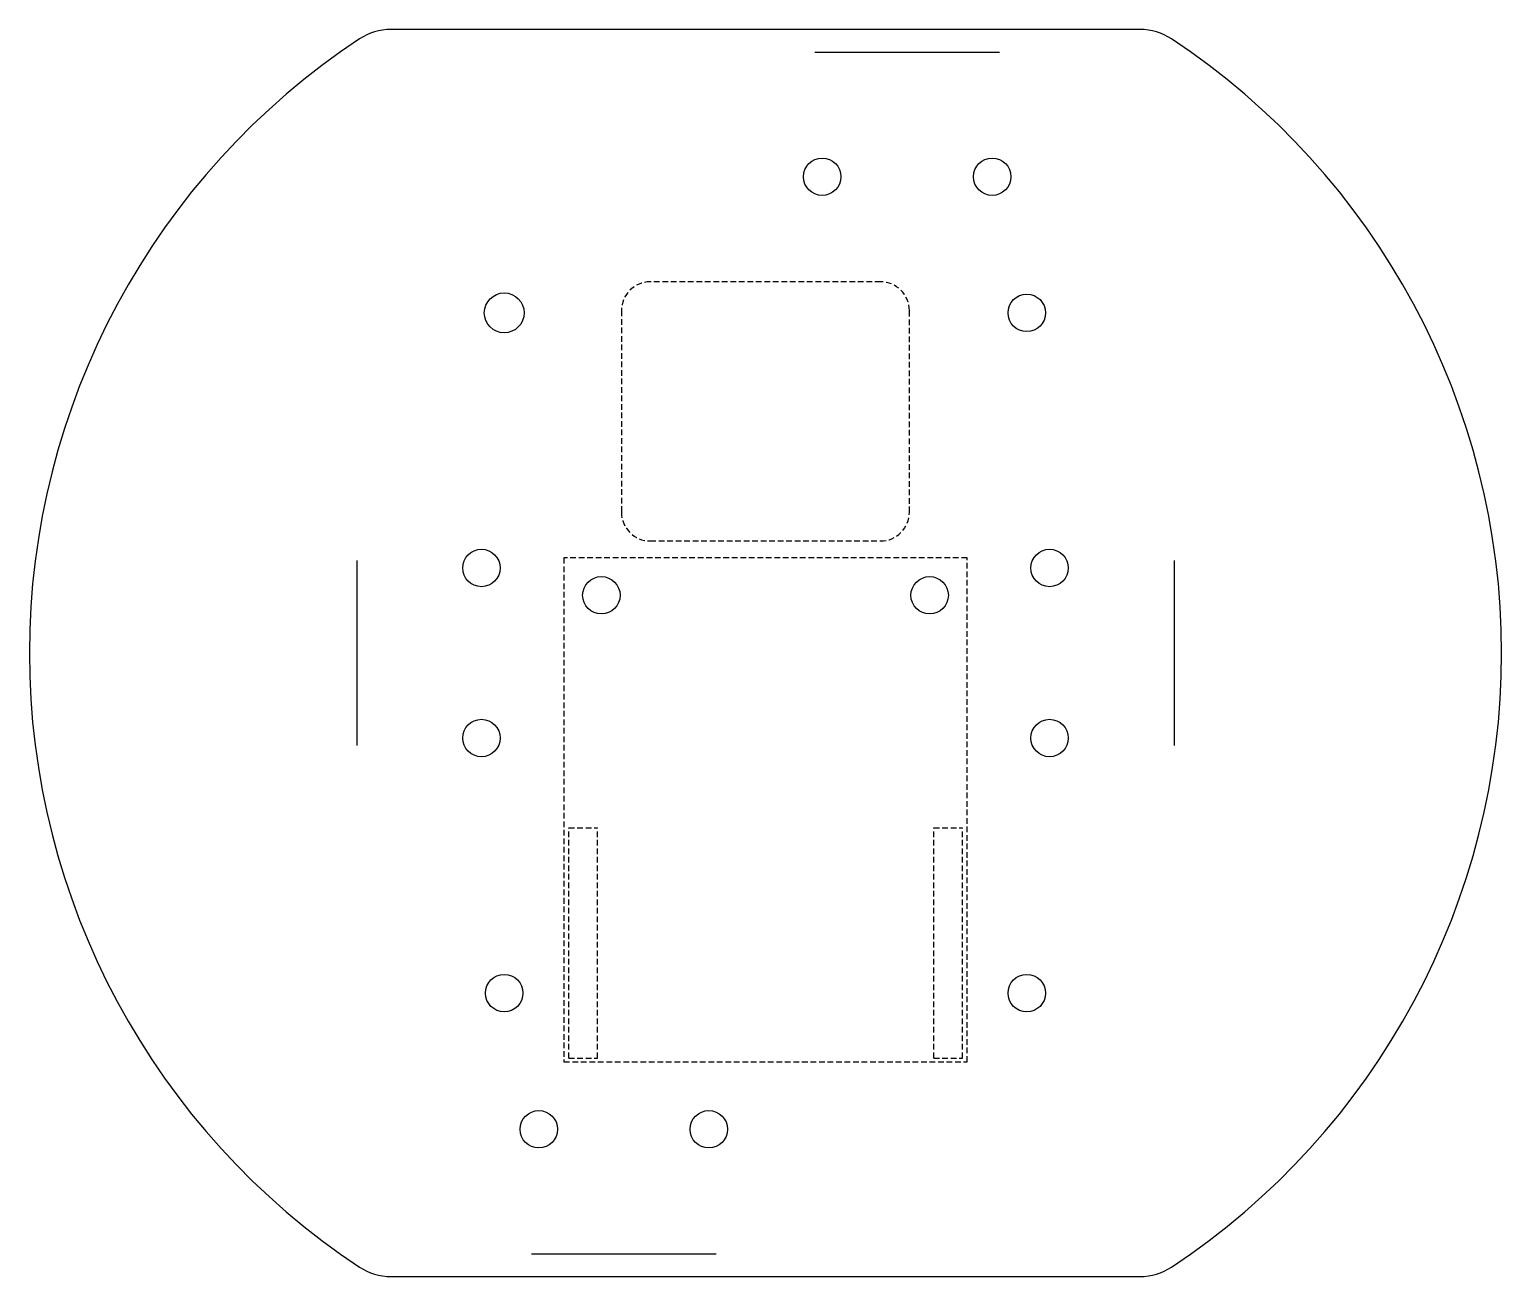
# Model space of a CAD drawing. Header units: millimetres. Extents: x -65 to 65, y -55 to 55.
import ezdxf

# ---------------------------------------------------------------- set-up
doc = ezdxf.new("R2010")
doc.units = ezdxf.units.MM
doc.linetypes.add('DASHED', pattern=[0.75, 0.5, -0.25])
doc.layers.get('0').update_dxf_attribs({"linetype": 'CONTINUOUS'})
doc.layers.add('1', color=7, linetype='DASHED')

msp = doc.modelspace()

# ---------------------------------------------------------------- linework, layer by layer
for p, q in [((4.35, 53), (20.65, 53)), ((-36.05, 8.15), (-36.05, -8.15)), ((36.05, 8.15), (36.05, -8.15)), ((-20.65, -53), (-4.35, -53))]:
    msp.add_line(p, q)
msp.add_lwpolyline([(35.81, -54.17, 0.537716), (35.81, 54.17, 0.147064), (33.05, 55), (-33.05, 55, 0.147064), (-35.81, 54.17, 0.537716), (-35.81, -54.17, 0.147064), (-33.05, -55), (33.05, -55, 0.147064)], format="xyb", close=True)
for centre, radius in [((5, 42.01), 1.65), ((20, 42.01), 1.65), ((-23.05, 30), 1.76), ((23.05, 30), 1.65), ((-25.06, 7.5), 1.65), ((25.06, 7.5), 1.65), ((-14.48, 5.09), 1.65), ((14.48, 5.09), 1.65), ((-25.06, -7.5), 1.65), ((25.06, -7.5), 1.65), ((-23.05, -30), 1.65), ((23.05, -30), 1.65), ((-20, -42.01), 1.65), ((-5, -42.01), 1.65)]:
    msp.add_circle(centre, radius)
at = {"layer": '1'}
for p, q in [((10.15, 32.74), (-10.17, 32.74)), ((-12.71, 30.2), (-12.71, 12.42)), ((12.69, 12.42), (12.69, 30.2)), ((-10.17, 9.88), (10.15, 9.88)), ((17.78, 8.39), (-17.78, 8.39)), ((-17.78, 8.39), (-17.78, -36.06)), ((17.78, -36.06), (17.78, 8.39)), ((-17.36, -35.73), (-17.36, -15.41)), ((-17.36, -15.41), (-14.82, -15.41)), ((-14.82, -35.73), (-14.82, -15.41)), ((14.85, -35.73), (14.85, -15.41)), ((14.85, -15.41), (17.39, -15.41)), ((17.39, -35.73), (17.39, -15.41)), ((-17.78, -36.06), (17.78, -36.06)), ((-17.36, -35.73), (-14.82, -35.73)), ((14.85, -35.73), (17.39, -35.73))]:
    msp.add_line(p, q, dxfattribs=at)
for centre, start, end in [((-10.17, 30.2), 90, 180), ((10.15, 30.2), 0, 90), ((-10.17, 12.42), 180, 270), ((10.15, 12.42), -90, 0)]:
    msp.add_arc(centre, 2.54, start, end, dxfattribs=at)

doc.saveas('drawing.dxf')
